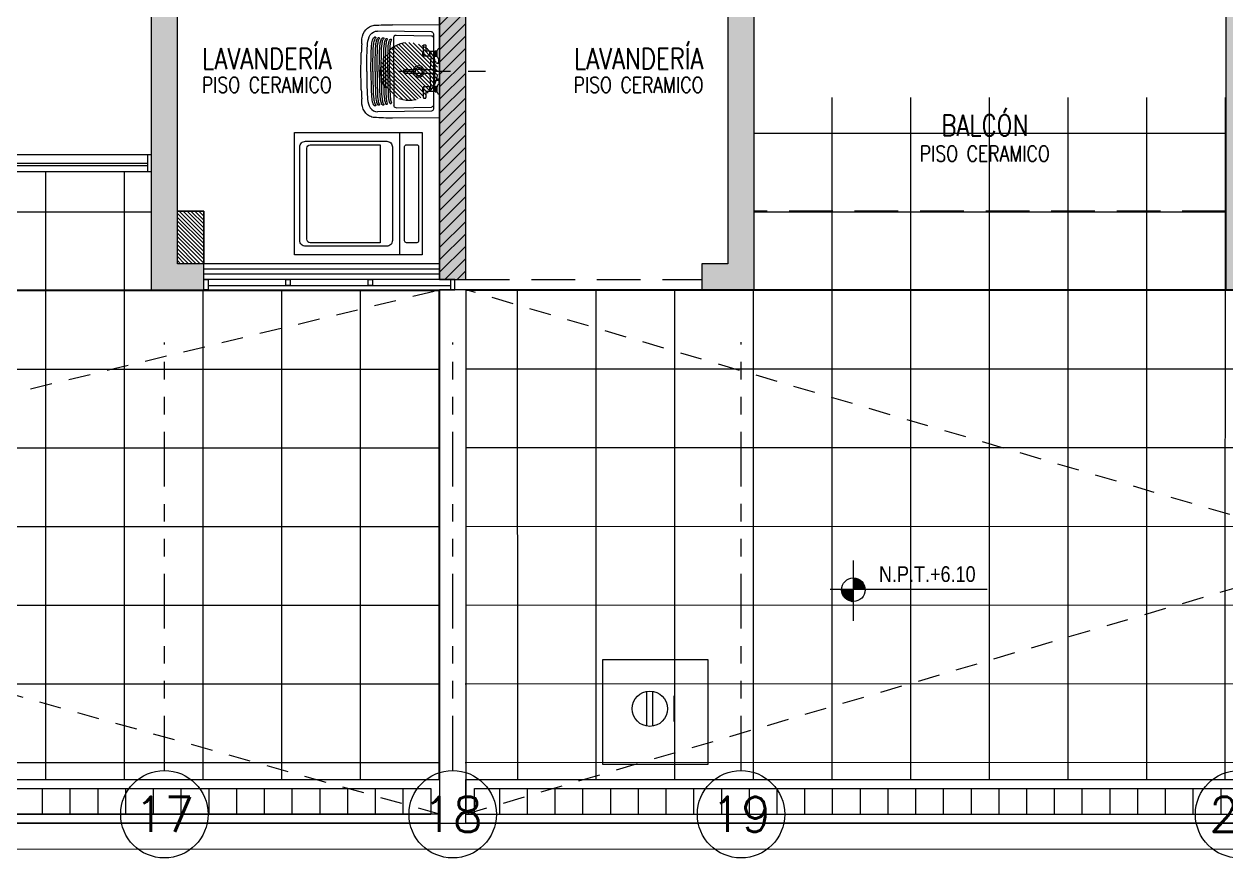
# Model space of a CAD drawing. Header units: millimetres. Extents: x 3765 to 3833, y 1327 to 1657.
# Drawn here: x 3805.64 to 3812.52, y 1478.49 to 1483.26 of the extents above; entities that cross this region are included whole.
import ezdxf
from ezdxf.enums import TextEntityAlignment as Align
from ezdxf.xclip import XClip

# ---------------------------------------------------------------- set-up
doc = ezdxf.new("R2010")
doc.units = ezdxf.units.MM
doc.header["$XCLIPFRAME"] = 2
doc.set_wipeout_variables(frame=1)
for name, pattern in [('ACAD_ISO07W100', [3, 0, -3]), ('CONTINUO', [0]), ('DASHDOT', [1, 0.5, -0.25, 0, -0.25]), ('HIDDEN2', [0.1875, 0.125, -0.0625]), ('PHANTOM', [63.5, 31.75, -6.35, 6.35, -6.35, 6.35, -6.35]), ('PHANTOM2', [1.25, 0.625, -0.125, 0.125, -0.125, 0.125, -0.125]), ('X-REF_DP_Arquitectura$0$HIDDEN', [0.375, 0.25, -0.125])]:
    doc.linetypes.add(name, pattern=pattern)
doc.layers.get('0').update_dxf_attribs({"color": 251, "lineweight": 9})
for name, color, linetype, lineweight in [('A-EJES', 251, 'PHANTOM', 13), ('A-HATCH', 251, 'Continuous', 13), ('A-MOBILIARIO', 251, 'Continuous', 13), ('A-MURO ALTO', 251, 'Continuous', 13), ('A-MURO BAJO', 251, 'Continuous', 13), ('A-MUROS', 251, 'Continuous', 13), ('A-NIVELES-NPT', 251, 'Continuous', 13), ('A-PROYECCIONES', 251, 'HIDDEN2', 13), ('A-TEXTO-ACABADO PISO', 251, 'Continuous', 13), ('A-TEXTO-AMBIENTE', 251, 'Continuous', 13), ('A_20_Estructuras', 251, 'Continuous', 13), ('A_30_DispositivosSanit', 251, 'Continuous', 13), ('A_30_Equipamiento', 251, 'Continuous', 13), ('A_50_TextoAmbiente', 251, 'Continuous', 13), ('A_50_Vigas', 251, 'X-REF_DP_Arquitectura$0$HIDDEN', 13), ('A_60_HatchEstructuras', 251, 'Continuous', 13), ('DLP_MOBILIARIO FIJO', 251, 'Continuous', 13), ('MURO CF 120', 251, 'Continuous', 13), ('MURO CF 60', 251, 'Continuous', 13)]:
    doc.layers.add(name, color=color, linetype=linetype, lineweight=lineweight)
doc.styles.add('R80', font='ARIALN.TTF', dxfattribs={"height": 2.03})
doc.styles.add('ROMANS', font='romans.shx', dxfattribs={"width": 0.8})
pattern_1 = [(0.0018682055, (8043728.7088, 1569050.2382), (-1.4672852e-05, 0.44999999976), []), (90.0018682055, (8043728.7088, 1569050.2382), (-0.44999999976, -1.4672852e-05), [])]

# ---------------------------------------------------------------- blocks, each defined once
blk = doc.blocks.new('A$C9f73720c')
at = {"layer": 'A-MURO ALTO'}
for p, q in [((16.4354, 99.0608, 0), (13.5077, 99.7162, 0)), ((16.4026, 98.9144, 0), (13.475, 99.5698, 0)), ((16.4026, 98.9144, 0), (16.4354, 99.0608, 0))]:
    blk.add_line(p, q, dxfattribs=at)
at = {"layer": 'A-MURO BAJO', "ltscale": 0.5, "elevation": 0}
for points in [[(13.5078, 99.7161), (16.2164, 111.8167), (19.1441, 111.1613), (16.4354, 99.0606)], [(16.4026, 98.9144), (13.475, 99.5698), (11.2465, 89.6163), (14.1745, 88.9608)]]:
    blk.add_lwpolyline(points, close=True, dxfattribs=at)
at = {"layer": 'A-PROYECCIONES'}
for p, q in [((16.2164, 111.8167), (16.4354, 99.0608, 0)), ((13.5078, 99.7161), (19.6076, 111.0576, 0)), ((13.4755, 99.5697), (14.1745, 88.9608)), ((11.247, 89.6162), (16.4026, 98.9144, 0))]:
    blk.add_line(p, q, dxfattribs=at)
blk = doc.blocks.new('ESTRUC_P1')
at = {"layer": 'A_60_HatchEstructuras'}
h = blk.add_hatch(color=256, dxfattribs=at)
h.dxf.hatch_style = 1
h.paths.add_polyline_path([(38.35, -8.6), (40, -8.6), (40, -7.9), (39.85, -7.9), (39.85, -8.4), (38.35, -8.4), (38.35, -7.525), (36.55, -7.525), (36.55, -8.475), (36.7, -8.475), (36.7, -7.725), (38.2, -7.725), (38.2, -13.79), (38.35, -13.79)])
h.paths.add_polyline_path([(36.7, -10.625), (36.55, -10.625), (36.55, -13.85), (36.85, -13.85), (36.85, -13.7), (36.7, -13.7)])
h.paths.add_polyline_path([(40, -10.35), (39.85, -10.35), (39.85, -13.7), (39.7, -13.7), (39.7, -13.85), (40, -13.85)])
h = blk.add_hatch(color=256, dxfattribs=at)
h.dxf.hatch_style = 1
h.paths.add_polyline_path([(47.35, -10.45), (45.6, -10.45), (45.6, -10.6), (47.2, -10.6), (47.2, -13.7), (46, -13.7), (46, -13.85), (47.35, -13.85)])
h.paths.add_polyline_path([(43.85, -10.45), (42.7, -10.45), (42.7, -13.85), (43.45, -13.85), (43.45, -13.7), (42.85, -13.7), (42.85, -10.6), (43.85, -10.6)])
h.paths.add_polyline_path([(44.8, -10.45), (44.65, -10.45), (44.65, -13.85), (44.8, -13.85)])
at = {"layer": 'A_20_Estructuras'}
for points in [[(38.35, -8.6), (40, -8.6), (40, -7.9), (39.85, -7.9), (39.85, -8.4), (38.35, -8.4), (38.35, -7.525), (36.55, -7.525), (36.55, -8.475), (36.7, -8.475), (36.7, -7.725), (38.2, -7.725), (38.2, -13.79), (38.35, -13.79)], [(40, -10.35), (39.85, -10.35), (39.85, -13.7), (39.7, -13.7), (39.7, -13.85), (40, -13.85)], [(43.85, -10.45), (42.7, -10.45), (42.7, -13.85), (43.45, -13.85), (43.45, -13.7), (42.85, -13.7), (42.85, -10.6), (43.85, -10.6)], [(36.7, -10.625), (36.55, -10.625), (36.55, -13.85), (36.85, -13.85), (36.85, -13.7), (36.7, -13.7)]]:
    blk.add_lwpolyline(points, close=True, dxfattribs=at)
at = {"layer": 'A_50_Vigas'}
for p, q in [((42.7, -13.4), (40, -13.4)), ((38.2, -13.79), (36.85, -13.79)), ((38.35, -13.79), (39.7, -13.79))]:
    blk.add_line(p, q, dxfattribs=at)
blk.add_lwpolyline([(33.6, -13.375), (33.6, -13.8503), (36.55, -13.8504)], dxfattribs=at)
blk = doc.blocks.new('MEZCLADORA-P')
at = {"color": 251, "linetype": 'DASHDOT', "ltscale": 0.07}
blk.add_line((0, 0.2633), (0, -0.2869), dxfattribs=at)
at = {"color": 7}
for p, q in [((-0.1318, 0), (-0.0713, 0)), ((-0.0713, 0), (-0.0713, -0.0048)), ((0.0714, 0), (0.1319, 0)), ((0.1319, 0), (0.1319, -0.0048)), ((-0.1318, 0), (-0.1318, -0.0048)), ((-0.1178, -0.0145), (-0.0853, -0.0145)), ((-0.0875, -0.0265), (-0.1157, -0.0265)), ((-0.0876, -0.057), (-0.1156, -0.057)), ((-0.1156, -0.057), (-0.1156, -0.078)), ((-0.1141, -0.0265), (-0.1146, -0.027)), ((-0.0886, -0.027), (-0.1146, -0.027)), ((-0.1146, -0.027), (-0.1146, -0.056)), ((-0.1146, -0.056), (-0.0886, -0.056)), ((-0.1141, -0.0565), (-0.1146, -0.056)), ((-0.0891, -0.0565), (-0.1141, -0.0565)), ((-0.0891, -0.0265), (-0.0886, -0.027)), ((-0.0891, -0.0565), (-0.0886, -0.056)), ((-0.0886, -0.027), (-0.0886, -0.0285)), ((-0.0886, -0.0525), (-0.0886, -0.056)), ((-0.0876, -0.057), (-0.0876, -0.093)), ((-0.0865, -0.0305), (-0.0015, -0.0262)), ((-0.0865, -0.0505), (-0.011, -0.0543)), ((-0.011, -0.0405), (-0.011, -0.0805)), ((0.086, -0.0304), (0.0015, -0.0262)), ((0.011, -0.0805), (0.011, -0.0405)), ((0.086, -0.0506), (0.011, -0.0543)), ((0.0714, 0), (0.0714, -0.0048)), ((0.0854, -0.0145), (0.1179, -0.0145)), ((0.1157, -0.0265), (0.0875, -0.0265)), ((0.1156, -0.057), (0.0876, -0.057)), ((0.0876, -0.057), (0.0876, -0.093)), ((0.0886, -0.0265), (0.0881, -0.027)), ((0.1151, -0.027), (0.0881, -0.027)), ((0.0881, -0.0285), (0.0881, -0.027)), ((0.0881, -0.056), (0.0881, -0.0525)), ((0.0881, -0.056), (0.1151, -0.056)), ((0.0886, -0.0565), (0.0881, -0.056)), ((0.1146, -0.0565), (0.0886, -0.0565)), ((0.0896, -0.0565), (0.0896, -0.057)), ((0.0926, -0.0379), (0.0926, -0.0379)), ((0.1136, -0.0565), (0.1136, -0.057)), ((0.1146, -0.0265), (0.1151, -0.027)), ((0.1146, -0.0565), (0.1151, -0.056)), ((0.1151, -0.056), (0.1151, -0.027)), ((0.1156, -0.057), (0.1156, -0.078)), ((-0.1526, -0.078), (-0.1501, -0.078)), ((-0.1526, -0.093), (-0.1526, -0.078)), ((-0.1501, -0.093), (-0.1526, -0.093)), ((-0.1242, -0.078), (-0.1501, -0.078)), ((-0.1501, -0.093), (-0.1242, -0.093)), ((-0.1129, -0.078), (-0.1242, -0.078)), ((-0.1242, -0.093), (-0.1129, -0.093)), ((-0.1137, -0.093), (-0.1137, -0.0932)), ((-0.0876, -0.093), (-0.1129, -0.093)), ((-0.1031, -0.0954), (-0.1001, -0.0954)), ((-0.0895, -0.093), (-0.0895, -0.0932)), ((-0.011, -0.0805), (-0.011, -0.1514)), ((0.011, -0.0805), (0.011, -0.1514)), ((0.1129, -0.093), (0.0876, -0.093)), ((0.0895, -0.093), (0.0895, -0.0932)), ((0.1001, -0.0954), (0.1031, -0.0954)), ((0.1242, -0.078), (0.1129, -0.078)), ((0.1129, -0.093), (0.1242, -0.093)), ((0.1137, -0.093), (0.1137, -0.0932)), ((0.1501, -0.078), (0.1242, -0.078)), ((0.1242, -0.093), (0.1501, -0.093)), ((0.1501, -0.078), (0.1526, -0.078)), ((0.1526, -0.093), (0.1501, -0.093)), ((0.1526, -0.093), (0.1526, -0.078)), ((-0.011, -0.1514), (-0.011, -0.1885)), ((-0.011, -0.1885), (-0.011, -0.1905)), ((-0.011, -0.1969), (-0.011, -0.1905)), ((0.011, -0.1885), (0.011, -0.1514)), ((0.011, -0.1885), (0.011, -0.1905)), ((0.011, -0.1969), (0.011, -0.1905))]:
    blk.add_line(p, q, dxfattribs=at)
for centre, radius, start, end in [((-0.1303, -0.0048), 0.0015, 180, 228.4626), ((-0.0982, 0.0315), 0.05, 228.4626, 246.84527), ((-0.1083, -0.0205), 0.0095, 140.83329, 144.6655), ((-0.1083, -0.0205), 0.0095, 215.3345, 219.16671), ((-0.0948, -0.0205), 0.0095, 35.3345, 39.16671), ((-0.0948, -0.0205), 0.0095, 320.83329, 324.6655), ((-0.105, 0.0315), 0.05, 293.15473, 311.5374), ((-0.0728, -0.0048), 0.0015, 311.5374, 0), ((0, -0.0405), 0.0143, 320.04513, 219.95487), ((0, -0.0405), 0.0143, 320.5275, 219.4725), ((0, -0.0405), 0.014, 321.78679, 218.21321), ((0, -0.0405), 0.011, 0, 180), ((0.0729, -0.0048), 0.0015, 180, 228.4626), ((0.105, 0.0315), 0.05, 228.4626, 246.84527), ((0.0949, -0.0205), 0.0095, 140.83329, 144.6655), ((0.0949, -0.0205), 0.0095, 215.3345, 219.16671), ((0.1084, -0.0205), 0.0095, 35.3345, 39.16671), ((0.1084, -0.0205), 0.0095, 320.83329, 324.6655), ((0.0982, 0.0315), 0.05, 293.15473, 311.5374), ((0.1304, -0.0048), 0.0015, 311.5374, 0), ((-0.1127, -0.0932), 0.001, 180, 255.75933), ((-0.1031, -0.0554), 0.04, 255.75933, 270), ((-0.1001, -0.0554), 0.04, 270, 284.24067), ((-0.0905, -0.0932), 0.001, 284.24067, 0), ((0.0905, -0.0932), 0.001, 180, 255.75933), ((0.1001, -0.0554), 0.04, 255.75933, 270), ((0.1031, -0.0554), 0.04, 270, 284.24067), ((0.1127, -0.0932), 0.001, 284.24067, 0)]:
    blk.add_arc(centre, radius, start, end, dxfattribs=at)
for centre, major_axis, ratio, start_param, end_param in [((-0.0016, -0.0243), (0.00195, 0.00019), 0.977728, 4.694416, 4.711947), ((0.0016, -0.0243), (0.00197, -0.00016), 0.989596, 4.695691, 4.715329), ((0, -0.1905), (-0.011, 0), 0.927184, 0, 3.141593), ((0, -0.1905), (0.011, 0), 0.927184, 3.141593, 6.283185)]:
    blk.add_ellipse(centre, major_axis=major_axis, ratio=ratio, start_param=start_param, end_param=end_param, dxfattribs=at)
for points, knots in [([(-0.1161, -0.026), (-0.1161, -0.026), (-0.1161, -0.0259), (-0.1161, -0.0257), (-0.1161, -0.0255), (-0.1161, -0.0251), (-0.1161, -0.0248), (-0.1161, -0.0244), (-0.1161, -0.0242), (-0.1161, -0.0237), (-0.1161, -0.0234), (-0.1161, -0.0228), (-0.1161, -0.0223), (-0.1161, -0.0214), (-0.1161, -0.0209), (-0.1161, -0.0201), (-0.1161, -0.0196), (-0.1161, -0.0187), (-0.1161, -0.0182), (-0.1161, -0.0176), (-0.1161, -0.0173), (-0.1161, -0.0168), (-0.1161, -0.0166), (-0.1161, -0.0162), (-0.1161, -0.0159), (-0.1161, -0.0155), (-0.1161, -0.0153), (-0.1161, -0.0151), (-0.1161, -0.015), (-0.1161, -0.015)], [1.912506, 1.912506, 1.912506, 1.912506, 2.09167, 2.09167, 2.270834, 2.270834, 2.409757, 2.409757, 2.503909, 2.503909, 2.59806, 2.59806, 2.741232, 2.741232, 2.868759, 2.868759, 2.996286, 2.996286, 3.139457, 3.139457, 3.233609, 3.233609, 3.32776, 3.32776, 3.466683, 3.466683, 3.645847, 3.645847, 3.825012, 3.825012, 3.825012, 3.825012]), ([(-0.1088, -0.026), (-0.1083, -0.026), (-0.1078, -0.0259), (-0.1067, -0.0257), (-0.1061, -0.0255), (-0.1053, -0.0251), (-0.1049, -0.0248), (-0.1043, -0.0244), (-0.1041, -0.0242), (-0.1036, -0.0237), (-0.1034, -0.0234), (-0.103, -0.0228), (-0.1028, -0.0223), (-0.1026, -0.0214), (-0.1025, -0.0209), (-0.1025, -0.0201), (-0.1026, -0.0196), (-0.1028, -0.0187), (-0.103, -0.0182), (-0.1034, -0.0176), (-0.1036, -0.0173), (-0.1041, -0.0168), (-0.1043, -0.0166), (-0.1049, -0.0162), (-0.1053, -0.0159), (-0.1061, -0.0155), (-0.1067, -0.0153), (-0.1078, -0.0151), (-0.1083, -0.015), (-0.1088, -0.015), (-0.1094, -0.015), (-0.1099, -0.0151), (-0.111, -0.0153), (-0.1116, -0.0155), (-0.1124, -0.0159), (-0.1128, -0.0162), (-0.1134, -0.0166), (-0.1136, -0.0168), (-0.1141, -0.0173), (-0.1143, -0.0176), (-0.1147, -0.0182), (-0.1149, -0.0187), (-0.1151, -0.0196), (-0.1152, -0.0201), (-0.1152, -0.0209), (-0.1151, -0.0214), (-0.1149, -0.0223), (-0.1147, -0.0228), (-0.1143, -0.0234), (-0.1141, -0.0237), (-0.1136, -0.0242), (-0.1134, -0.0244), (-0.1128, -0.0248), (-0.1124, -0.0251), (-0.1116, -0.0255), (-0.111, -0.0257), (-0.1099, -0.0259), (-0.1094, -0.026), (-0.1088, -0.026)], [1.912506, 1.912506, 1.912506, 1.912506, 2.09167, 2.09167, 2.270834, 2.270834, 2.409757, 2.409757, 2.503909, 2.503909, 2.59806, 2.59806, 2.741232, 2.741232, 2.868759, 2.868759, 2.996286, 2.996286, 3.139457, 3.139457, 3.233609, 3.233609, 3.32776, 3.32776, 3.466683, 3.466683, 3.645847, 3.645847, 3.825012, 3.825012, 3.825012, 4.004176, 4.004176, 4.18334, 4.18334, 4.322263, 4.322263, 4.416415, 4.416415, 4.510566, 4.510566, 4.653737, 4.653737, 4.781264, 4.781264, 4.908792, 4.908792, 5.051963, 5.051963, 5.146114, 5.146114, 5.240266, 5.240266, 5.379189, 5.379189, 5.558353, 5.558353, 5.737517, 5.737517, 5.737517, 5.737517]), ([(-0.0944, -0.026), (-0.0938, -0.026), (-0.0933, -0.0259), (-0.0922, -0.0257), (-0.0916, -0.0255), (-0.0908, -0.0251), (-0.0904, -0.0248), (-0.0898, -0.0244), (-0.0896, -0.0242), (-0.0891, -0.0237), (-0.0889, -0.0234), (-0.0885, -0.0228), (-0.0883, -0.0223), (-0.0881, -0.0214), (-0.088, -0.0209), (-0.088, -0.0201), (-0.0881, -0.0196), (-0.0883, -0.0187), (-0.0885, -0.0182), (-0.0889, -0.0176), (-0.0891, -0.0173), (-0.0896, -0.0168), (-0.0898, -0.0166), (-0.0904, -0.0162), (-0.0908, -0.0159), (-0.0916, -0.0155), (-0.0922, -0.0153), (-0.0933, -0.0151), (-0.0938, -0.015), (-0.0944, -0.015), (-0.0949, -0.015), (-0.0954, -0.0151), (-0.0965, -0.0153), (-0.0971, -0.0155), (-0.0979, -0.0159), (-0.0983, -0.0162), (-0.0989, -0.0166), (-0.0991, -0.0168), (-0.0996, -0.0173), (-0.0998, -0.0176), (-0.1002, -0.0182), (-0.1004, -0.0187), (-0.1006, -0.0196), (-0.1007, -0.0201), (-0.1007, -0.0209), (-0.1006, -0.0214), (-0.1004, -0.0223), (-0.1002, -0.0228), (-0.0998, -0.0234), (-0.0996, -0.0237), (-0.0991, -0.0242), (-0.0989, -0.0244), (-0.0983, -0.0248), (-0.0979, -0.0251), (-0.0971, -0.0255), (-0.0965, -0.0257), (-0.0954, -0.0259), (-0.0949, -0.026), (-0.0944, -0.026)], [-1.912506, -1.912506, -1.912506, -1.912506, -1.733342, -1.733342, -1.554177, -1.554177, -1.415254, -1.415254, -1.321103, -1.321103, -1.226951, -1.226951, -1.08378, -1.08378, -0.956253, -0.956253, -0.828726, -0.828726, -0.685555, -0.685555, -0.591403, -0.591403, -0.497251, -0.497251, -0.358328, -0.358328, -0.179164, -0.179164, 0, 0, 0, 0.179164, 0.179164, 0.358328, 0.358328, 0.497251, 0.497251, 0.591403, 0.591403, 0.685555, 0.685555, 0.828726, 0.828726, 0.956253, 0.956253, 1.08378, 1.08378, 1.226951, 1.226951, 1.321103, 1.321103, 1.415254, 1.415254, 1.554177, 1.554177, 1.733342, 1.733342, 1.912506, 1.912506, 1.912506, 1.912506]), ([(-0.0886, -0.0285), (-0.0886, -0.0287), (-0.0886, -0.0289), (-0.0884, -0.0293), (-0.0883, -0.0295), (-0.0881, -0.0299), (-0.0879, -0.03), (-0.0876, -0.0303), (-0.0874, -0.0303), (-0.0869, -0.0305), (-0.0867, -0.0305), (-0.0865, -0.0305)], [0.0014961, 0.0014961, 0.0014961, 0.0014961, 0.0628341, 0.0628341, 0.1278738, 0.1278738, 0.192655, 0.192655, 0.2586819, 0.2586819, 0.3211409, 0.3211409, 0.3211409, 0.3211409]), ([(-0.0865, -0.0505), (-0.0867, -0.0505), (-0.0869, -0.0505), (-0.0873, -0.0507), (-0.0875, -0.0507), (-0.0879, -0.051), (-0.0881, -0.0511), (-0.0883, -0.0515), (-0.0884, -0.0517), (-0.0886, -0.0521), (-0.0886, -0.0523), (-0.0886, -0.0525)], [0, 0, 0, 0, 0.0632739, 0.0632739, 0.1284986, 0.1284986, 0.1931331, 0.1931331, 0.2588948, 0.2588948, 0.322347, 0.322347, 0.322347, 0.322347]), ([(-0.0871, -0.015), (-0.0871, -0.015), (-0.0871, -0.0151), (-0.0871, -0.0153), (-0.0871, -0.0155), (-0.0871, -0.0159), (-0.0871, -0.0162), (-0.0871, -0.0166), (-0.0871, -0.0168), (-0.0871, -0.0173), (-0.0871, -0.0176), (-0.0871, -0.0182), (-0.0871, -0.0187), (-0.0871, -0.0196), (-0.0871, -0.0201), (-0.0871, -0.0209), (-0.0871, -0.0214), (-0.0871, -0.0223), (-0.0871, -0.0228), (-0.0871, -0.0234), (-0.0871, -0.0237), (-0.0871, -0.0242), (-0.0871, -0.0244), (-0.0871, -0.0248), (-0.0871, -0.0251), (-0.0871, -0.0255), (-0.0871, -0.0257), (-0.0871, -0.0259), (-0.0871, -0.026), (-0.0871, -0.026)], [0, 0, 0, 0, 0.179164, 0.179164, 0.358328, 0.358328, 0.497251, 0.497251, 0.591403, 0.591403, 0.685555, 0.685555, 0.828726, 0.828726, 0.956253, 0.956253, 1.08378, 1.08378, 1.226951, 1.226951, 1.321103, 1.321103, 1.415254, 1.415254, 1.554177, 1.554177, 1.733342, 1.733342, 1.912506, 1.912506, 1.912506, 1.912506]), ([(0.0014, -0.0262), (0.0014, -0.0262), (0.0014, -0.0262), (0.0015, -0.0262), (0.0015, -0.0262), (0.0015, -0.0262)], [0, 0, 0, 0, 0.003858876, 0.003858876, 0.005459734, 0.005459734, 0.005459734, 0.005459734]), ([(0.086, -0.0305), (0.0862, -0.0305), (0.0864, -0.0304), (0.0869, -0.0303), (0.0871, -0.0302), (0.0874, -0.03), (0.0876, -0.0298), (0.0878, -0.0295), (0.0879, -0.0293), (0.0881, -0.0289), (0.0881, -0.0287), (0.0881, -0.0285)], [0.0009309, 0.0009309, 0.0009309, 0.0009309, 0.0631461, 0.0631461, 0.1284888, 0.1284888, 0.1937028, 0.1937028, 0.260157, 0.260157, 0.3196739, 0.3196739, 0.3196739, 0.3196739]), ([(0.0881, -0.0525), (0.0881, -0.0523), (0.0881, -0.0521), (0.0879, -0.0517), (0.0878, -0.0515), (0.0876, -0.0512), (0.0874, -0.051), (0.0871, -0.0508), (0.0869, -0.0507), (0.0864, -0.0506), (0.0862, -0.0505), (0.086, -0.0505)], [0.0009616, 0.0009616, 0.0009616, 0.0009616, 0.0627142, 0.0627142, 0.1276947, 0.1276947, 0.1924362, 0.1924362, 0.2584085, 0.2584085, 0.3218037, 0.3218037, 0.3218037, 0.3218037]), ([(0.0871, -0.026), (0.0871, -0.026), (0.0871, -0.0259), (0.0871, -0.0257), (0.0871, -0.0255), (0.0871, -0.0251), (0.0871, -0.0248), (0.0871, -0.0244), (0.0871, -0.0242), (0.0871, -0.0237), (0.0871, -0.0234), (0.0871, -0.0228), (0.0871, -0.0223), (0.0871, -0.0214), (0.0871, -0.0209), (0.0871, -0.0201), (0.0871, -0.0196), (0.0871, -0.0187), (0.0871, -0.0182), (0.0871, -0.0176), (0.0871, -0.0173), (0.0871, -0.0168), (0.0871, -0.0166), (0.0871, -0.0162), (0.0871, -0.0159), (0.0871, -0.0155), (0.0871, -0.0153), (0.0871, -0.0151), (0.0871, -0.015), (0.0871, -0.015)], [1.912506, 1.912506, 1.912506, 1.912506, 2.09167, 2.09167, 2.270834, 2.270834, 2.409757, 2.409757, 2.503909, 2.503909, 2.59806, 2.59806, 2.741232, 2.741232, 2.868759, 2.868759, 2.996286, 2.996286, 3.139457, 3.139457, 3.233609, 3.233609, 3.32776, 3.32776, 3.466683, 3.466683, 3.645847, 3.645847, 3.825012, 3.825012, 3.825012, 3.825012]), ([(0.0944, -0.026), (0.0949, -0.026), (0.0954, -0.0259), (0.0965, -0.0257), (0.0971, -0.0255), (0.0979, -0.0251), (0.0983, -0.0248), (0.0989, -0.0244), (0.0991, -0.0242), (0.0996, -0.0237), (0.0998, -0.0234), (0.1002, -0.0228), (0.1004, -0.0223), (0.1006, -0.0214), (0.1007, -0.0209), (0.1007, -0.0201), (0.1006, -0.0196), (0.1004, -0.0187), (0.1002, -0.0182), (0.0998, -0.0176), (0.0996, -0.0173), (0.0991, -0.0168), (0.0989, -0.0166), (0.0983, -0.0162), (0.0979, -0.0159), (0.0971, -0.0155), (0.0965, -0.0153), (0.0954, -0.0151), (0.0949, -0.015), (0.0944, -0.015), (0.0938, -0.015), (0.0933, -0.0151), (0.0922, -0.0153), (0.0916, -0.0155), (0.0908, -0.0159), (0.0904, -0.0162), (0.0898, -0.0166), (0.0896, -0.0168), (0.0891, -0.0173), (0.0889, -0.0176), (0.0885, -0.0182), (0.0883, -0.0187), (0.0881, -0.0196), (0.088, -0.0201), (0.088, -0.0209), (0.0881, -0.0214), (0.0883, -0.0223), (0.0885, -0.0228), (0.0889, -0.0234), (0.0891, -0.0237), (0.0896, -0.0242), (0.0898, -0.0244), (0.0904, -0.0248), (0.0908, -0.0251), (0.0916, -0.0255), (0.0922, -0.0257), (0.0933, -0.0259), (0.0938, -0.026), (0.0944, -0.026)], [1.912506, 1.912506, 1.912506, 1.912506, 2.09167, 2.09167, 2.270834, 2.270834, 2.409757, 2.409757, 2.503909, 2.503909, 2.59806, 2.59806, 2.741232, 2.741232, 2.868759, 2.868759, 2.996286, 2.996286, 3.139457, 3.139457, 3.233609, 3.233609, 3.32776, 3.32776, 3.466683, 3.466683, 3.645847, 3.645847, 3.825012, 3.825012, 3.825012, 4.004176, 4.004176, 4.18334, 4.18334, 4.322263, 4.322263, 4.416415, 4.416415, 4.510566, 4.510566, 4.653737, 4.653737, 4.781264, 4.781264, 4.908792, 4.908792, 5.051963, 5.051963, 5.146114, 5.146114, 5.240266, 5.240266, 5.379189, 5.379189, 5.558353, 5.558353, 5.737517, 5.737517, 5.737517, 5.737517]), ([(0.1088, -0.026), (0.1094, -0.026), (0.1099, -0.0259), (0.111, -0.0257), (0.1116, -0.0255), (0.1124, -0.0251), (0.1128, -0.0248), (0.1134, -0.0244), (0.1136, -0.0242), (0.1141, -0.0237), (0.1143, -0.0234), (0.1147, -0.0228), (0.1149, -0.0223), (0.1151, -0.0214), (0.1152, -0.0209), (0.1152, -0.0201), (0.1151, -0.0196), (0.1149, -0.0187), (0.1147, -0.0182), (0.1143, -0.0176), (0.1141, -0.0173), (0.1136, -0.0168), (0.1134, -0.0166), (0.1128, -0.0162), (0.1124, -0.0159), (0.1116, -0.0155), (0.111, -0.0153), (0.1099, -0.0151), (0.1094, -0.015), (0.1088, -0.015), (0.1083, -0.015), (0.1078, -0.0151), (0.1067, -0.0153), (0.1061, -0.0155), (0.1053, -0.0159), (0.1049, -0.0162), (0.1043, -0.0166), (0.1041, -0.0168), (0.1036, -0.0173), (0.1034, -0.0176), (0.103, -0.0182), (0.1028, -0.0187), (0.1026, -0.0196), (0.1025, -0.0201), (0.1025, -0.0209), (0.1026, -0.0214), (0.1028, -0.0223), (0.103, -0.0228), (0.1034, -0.0234), (0.1036, -0.0237), (0.1041, -0.0242), (0.1043, -0.0244), (0.1049, -0.0248), (0.1053, -0.0251), (0.1061, -0.0255), (0.1067, -0.0257), (0.1078, -0.0259), (0.1083, -0.026), (0.1088, -0.026)], [-1.912506, -1.912506, -1.912506, -1.912506, -1.733342, -1.733342, -1.554177, -1.554177, -1.415254, -1.415254, -1.321103, -1.321103, -1.226951, -1.226951, -1.08378, -1.08378, -0.956253, -0.956253, -0.828726, -0.828726, -0.685555, -0.685555, -0.591403, -0.591403, -0.497251, -0.497251, -0.358328, -0.358328, -0.179164, -0.179164, 0, 0, 0, 0.179164, 0.179164, 0.358328, 0.358328, 0.497251, 0.497251, 0.591403, 0.591403, 0.685555, 0.685555, 0.828726, 0.828726, 0.956253, 0.956253, 1.08378, 1.08378, 1.226951, 1.226951, 1.321103, 1.321103, 1.415254, 1.415254, 1.554177, 1.554177, 1.733342, 1.733342, 1.912506, 1.912506, 1.912506, 1.912506]), ([(0.1161, -0.015), (0.1161, -0.015), (0.1161, -0.0151), (0.1161, -0.0153), (0.1161, -0.0155), (0.1161, -0.0159), (0.1161, -0.0162), (0.1161, -0.0166), (0.1161, -0.0168), (0.1161, -0.0173), (0.1161, -0.0176), (0.1161, -0.0182), (0.1161, -0.0187), (0.1161, -0.0196), (0.1161, -0.0201), (0.1161, -0.0209), (0.1161, -0.0214), (0.1161, -0.0223), (0.1161, -0.0228), (0.1161, -0.0234), (0.1161, -0.0237), (0.1161, -0.0242), (0.1161, -0.0244), (0.1161, -0.0248), (0.1161, -0.0251), (0.1161, -0.0255), (0.1161, -0.0257), (0.1161, -0.0259), (0.1161, -0.026), (0.1161, -0.026)], [0, 0, 0, 0, 0.179164, 0.179164, 0.358328, 0.358328, 0.497251, 0.497251, 0.591403, 0.591403, 0.685555, 0.685555, 0.828726, 0.828726, 0.956253, 0.956253, 1.08378, 1.08378, 1.226951, 1.226951, 1.321103, 1.321103, 1.415254, 1.415254, 1.554177, 1.554177, 1.733342, 1.733342, 1.912506, 1.912506, 1.912506, 1.912506]), ([(0.011, -0.1969), (0.011, -0.198), (0.0108, -0.199), (0.0101, -0.2011), (0.0095, -0.2021), (0.0082, -0.2038), (0.0073, -0.2046), (0.0054, -0.2059), (0.0043, -0.2064), (0.0021, -0.207), (0.0009, -0.2072), (-0.0015, -0.2071), (-0.0026, -0.2069), (-0.0048, -0.2062), (-0.0059, -0.2056), (-0.0077, -0.2042), (-0.0085, -0.2034), (-0.0098, -0.2016), (-0.0103, -0.2006), (-0.0109, -0.1987), (-0.011, -0.1978), (-0.011, -0.1969)], [4.328417, 4.328417, 4.328417, 4.328417, 4.64395, 4.64395, 4.960575, 4.960575, 5.279717, 5.279717, 5.601363, 5.601363, 5.924602, 5.924602, 6.248311, 6.248311, 6.571371, 6.571371, 6.892655, 6.892655, 7.211325, 7.211325, 7.470009, 7.470009, 7.470009, 7.470009])]:
    blk.add_open_spline(points, degree=3, knots=knots, dxfattribs=at)
for points in [[(-0.093, -0.0371), (-0.093, -0.0371), (-0.093, -0.0371), (-0.093, -0.0371)], [(-0.0886, -0.0525), (-0.0886, -0.0525), (-0.0886, -0.0525), (-0.0886, -0.0525)], [(-0.0865, -0.0505), (-0.0865, -0.0505), (-0.0865, -0.0505), (-0.0865, -0.0505)], [(-0.0015, -0.0262), (-0.0015, -0.0262), (-0.0015, -0.0262), (-0.0015, -0.0262)], [(-0.0015, -0.0262), (-0.0015, -0.0262), (-0.0014, -0.0262), (-0.0014, -0.0262)], [(0.0015, -0.0262), (0.0015, -0.0262), (0.0015, -0.0262), (0.0015, -0.0262)], [(0.0881, -0.0525), (0.0881, -0.0525), (0.0881, -0.0525), (0.0881, -0.0525)]]:
    blk.add_open_spline(points, degree=3, dxfattribs=at)
blk = doc.blocks.new('LAV-AMAZ-LAV_01')
blk.add_wipeout([(0.26, 0), (0.2622, -0.0005), (0.2636, -0.0015), (0.2646, -0.0029), (0.265, -0.005), (0.2669, -0.2686), (0.2669, -0.2806), (0.2668, -0.3016), (0.2663, -0.3212), (0.2658, -0.3369), (0.2649, -0.3544), (0.2637, -0.3738), (0.2622, -0.3835), (0.2599, -0.3912), (0.256, -0.3998), (0.2526, -0.4053), (0.248, -0.4118), (0.2384, -0.4219), (0.2336, -0.426), (0.2274, -0.4303), (0.2218, -0.4337), (0.2153, -0.4368), (0.2095, -0.4389), (0.2006, -0.4416), (0.191, -0.4437), (0.1829, -0.445), (0.1696, -0.4461), (0.165, -0.4462), (0.1572, -0.4459), (0.1314, -0.4466), (0.1057, -0.4481), (0.0834, -0.4489), (0.0611, -0.4495), (0.0413, -0.4498), (0.0031, -0.45), (-0.0305, -0.4499), (-0.0611, -0.4495), (-0.0834, -0.4489), (-0.1057, -0.4481), (-0.1314, -0.4466), (-0.1572, -0.4459), (-0.165, -0.4462), (-0.1772, -0.4456), (-0.1867, -0.4445), (-0.1955, -0.4428), (-0.2037, -0.4407), (-0.2104, -0.4386), (-0.2153, -0.4368), (-0.223, -0.433), (-0.231, -0.4279), (-0.2384, -0.4219), (-0.245, -0.4153), (-0.2509, -0.4079), (-0.2556, -0.4005), (-0.2593, -0.3928), (-0.2612, -0.3876), (-0.2627, -0.3815), (-0.2637, -0.3738), (-0.2647, -0.3576), (-0.2655, -0.3419), (-0.2661, -0.3284), (-0.2663, -0.3212), (-0.2667, -0.3081), (-0.2669, -0.2902), (-0.2669, -0.2686), (-0.2665, -0.2127), (-0.266, -0.1368), (-0.265, -0.005), (-0.2647, -0.0032), (-0.2636, -0.0015), (-0.2621, -0.0004), (-0.26, 0)])
for p, q in [((0.26, 0), (-0.26, 0)), ((-0.265, -0.005), (-0.2669, -0.2686)), ((-0.2271, -0.0469), (-0.2308, -0.3547)), ((0.2151, -0.035), (-0.2151, -0.035)), ((-0.208, -0.2488), (-0.2042, -0.0468)), ((0.208, -0.2488), (0.2042, -0.0468)), ((0.2271, -0.0469), (0.2308, -0.3547)), ((0.265, -0.005), (0.2669, -0.2686)), ((0, -0.261), (-0.196, -0.261)), ((0, -0.261), (0.196, -0.261))]:
    blk.add_line(p, q)
at = {"color": 7}
for points in [[(-0.0001, -0.334, -0.004924), (-0.06, -0.3335, -0.005443), (-0.1041, -0.3321, -0.041272), (-0.157, -0.329, -0.078711), (-0.1799, -0.3243, -0.062731), (-0.1859, -0.3211, -0.37117)], [(-0.0001, -0.345, -0.004924), (-0.06, -0.3445, -0.005443), (-0.1041, -0.3431, -0.041272), (-0.157, -0.34, -0.078711), (-0.1799, -0.3353, -0.054156), (-0.1851, -0.3326, -0.37117)], [(-0.0001, -0.321, -0.004924), (-0.06, -0.3205, -0.005443), (-0.1041, -0.3191, -0.041272), (-0.157, -0.316, -0.068069), (-0.1833, -0.3101, -0.158546)], [(-0.0001, -0.31, -0.004924), (-0.06, -0.3095, -0.005443), (-0.1041, -0.3081, -0.041272), (-0.157, -0.305, -0.066903), (-0.1829, -0.2992, -0.004021)], [(-0.0001, -0.286, -0.004924), (-0.06, -0.2855, -0.005443), (-0.1041, -0.2841, -0.041272), (-0.157, -0.281, -0.059773), (-0.1802, -0.2762, -0.37117)], [(-0.0001, -0.297, -0.004924), (-0.06, -0.2965, -0.005443), (-0.1041, -0.2951, -0.041272), (-0.157, -0.292, -0.045554), (-0.1778, -0.2875)], [(0.0001, -0.286, 0.004924), (0.06, -0.2855, 0.005443), (0.1041, -0.2841, 0.041272), (0.157, -0.281, 0.059773), (0.1802, -0.2762, 0.37117)], [(0.0001, -0.297, 0.004924), (0.06, -0.2965, 0.005443), (0.1041, -0.2951, 0.041272), (0.157, -0.292, 0.045554), (0.1778, -0.2875)], [(0.0001, -0.31, 0.004924), (0.06, -0.3095, 0.005443), (0.1041, -0.3081, 0.041272), (0.157, -0.305, 0.066903), (0.1829, -0.2992, 0.004021)], [(0.0001, -0.321, 0.004924), (0.06, -0.3205, 0.005443), (0.1041, -0.3191, 0.041272), (0.157, -0.316, 0.068069), (0.1833, -0.3101, 0.158546)], [(0.0001, -0.334, 0.004924), (0.06, -0.3335, 0.005443), (0.1041, -0.3321, 0.041272), (0.157, -0.329, 0.078711), (0.1799, -0.3243, 0.062731), (0.1859, -0.3211, 0.37117)], [(0.0001, -0.345, 0.004924), (0.06, -0.3445, 0.005443), (0.1041, -0.3431, 0.041272), (0.157, -0.34, 0.078711), (0.1799, -0.3353, 0.054156), (0.1851, -0.3326, 0.37117)], [(-0.0001, -0.393, -0.004924), (-0.06, -0.3925, -0.005443), (-0.1041, -0.3911, -0.041272), (-0.157, -0.388, -0.064512), (-0.1851, -0.3816, -0.157603), (-0.1966, -0.3724)], [(-0.0001, -0.369, -0.004924), (-0.06, -0.3685, -0.005443), (-0.1041, -0.3671, -0.041272), (-0.157, -0.364, -0.068174), (-0.1834, -0.358, -0.157546), (-0.1925, -0.3517, -0.375783)], [(-0.0001, -0.382, -0.004924), (-0.06, -0.3815, -0.005443), (-0.1041, -0.3801, -0.041272), (-0.157, -0.377, -0.068174), (-0.1834, -0.371, -0.088848), (-0.1902, -0.3667, -0.37117)], [(-0.0001, -0.358, -0.004924), (-0.06, -0.3575, -0.005443), (-0.1041, -0.3561, -0.041272), (-0.157, -0.353, -0.068174), (-0.1834, -0.347, -0.012686), (-0.1882, -0.3447)], [(0.0001, -0.358, 0.004924), (0.06, -0.3575, 0.005443), (0.1041, -0.3561, 0.041272), (0.157, -0.353, 0.068174), (0.1834, -0.347, 0.012686), (0.1882, -0.3447)], [(0.0001, -0.369, 0.004924), (0.06, -0.3685, 0.005443), (0.1041, -0.3671, 0.041272), (0.157, -0.364, 0.068174), (0.1834, -0.358, 0.157546), (0.1925, -0.3517, 0.375783)], [(0.0001, -0.382, 0.004924), (0.06, -0.3815, 0.005443), (0.1041, -0.3801, 0.041272), (0.157, -0.377, 0.068174), (0.1834, -0.371, 0.088848), (0.1902, -0.3667, 0.37117)], [(0.0001, -0.393, 0.004924), (0.06, -0.3925, 0.005443), (0.1041, -0.3911, 0.041272), (0.157, -0.388, 0.064512), (0.1851, -0.3816, 0.157603), (0.1966, -0.3724)]]:
    blk.add_lwpolyline(points, format="xyb", dxfattribs=at)
for points in [[(0, -0.417, -0.004925), (-0.0604, -0.4165, -0.00535), (-0.1043, -0.4151, -0.04023), (-0.1597, -0.4119, -0.10491), (-0.2087, -0.3967, -0.253945), (-0.2308, -0.3547, -0.253945)], [(0, -0.417, 0.004925), (0.0604, -0.4165, 0.00535), (0.1043, -0.4151, 0.04023), (0.1597, -0.4119, 0.10491), (0.2087, -0.3967, 0.253945), (0.2308, -0.3547, 0.253945)], [(-0.0611, -0.4495, 0.004927), (0, -0.45, 0.004927), (0.0611, -0.4495, 0.004927)]]:
    blk.add_lwpolyline(points, format="xyb")
for radius in [0.0325, 0.0225]:
    blk.add_circle((0, -0.12), radius)
for centre, radius, start, end in [((-0.26, -0.005), 0.005, 90, 179.5983), ((0.26, -0.005), 0.005, 0.4017, 90), ((-0.2151, -0.047), 0.012, 90, 179.31987), ((-0.1922, -0.047), 0.012, 90, 178.92487), ((0.1922, -0.047), 0.012, 1.07513, 90), ((0.2151, -0.047), 0.012, 0.68013, 90), ((1.0777, -0.2806), 1.3446, 179.48777, 183.97336), ((-0.196, -0.249), 0.012, 178.92487, 270), ((0.196, -0.249), 0.012, 270, 1.07513), ((-1.0777, -0.2806), 1.3446, 356.02664, 0.51223), ((-0.2016, -0.3694), 0.0623, 183.97336, 209.88729), ((-0.1812, -0.3586), 0.0853, 209.37985, 246.45279), ((0.1812, -0.3586), 0.0853, 293.54721, 330.62015), ((0.2016, -0.3694), 0.0623, 330.11271, 356.02664), ((-0.165, -0.3061), 0.14, 248.94145, 273.2067), ((-0.1653, -1.2669), 0.821, 85.83353, 89.43183), ((-0.0188, 1.6329), 2.0828, 267.61129, 268.83808), ((0.0188, 1.6329), 2.0828, 271.16192, 272.38871), ((0.1653, -1.2669), 0.821, 90.56817, 94.16647), ((0.165, -0.3061), 0.14, 266.7933, 291.05855)]:
    blk.add_arc(centre, radius, start, end)
for centre, radius, start, end in [((-0.1843, -0.3232), 0.00817, 170.88837, 211.77597), ((-0.189, -0.3225), 0.00344, 23.66237, 170.88837), ((-0.1807, -0.321), 0.0124, 211.77597, 249.26327), ((-0.1848, -0.3029), 0.00409, 62.49072, 198.72203), ((-0.1792, -0.3009), 0.01, 198.72203, 245.46816), ((-0.1812, -0.2801), 0.00402, 67.2152, 203.94922), ((-0.1728, -0.2741), 0.0143, 212.14535, 249.2708), ((0.1728, -0.2741), 0.0143, 290.7292, 327.85465), ((0.1812, -0.2801), 0.00402, 336.05078, 112.7848), ((0.1848, -0.3029), 0.00409, 341.27797, 117.50928), ((0.1792, -0.3009), 0.01, 294.53184, 341.27797), ((0.1807, -0.321), 0.0124, 290.73673, 328.22403), ((0.189, -0.3225), 0.00344, 9.11163, 156.33763), ((0.1843, -0.3232), 0.00817, 328.22403, 9.11163), ((-0.1935, -0.3694), 0.00427, 39.87924, 224.31503), ((-0.1898, -0.3485), 0.00418, 67.18441, 229.44378), ((0.1898, -0.3485), 0.00418, 310.55622, 112.81559), ((0.1935, -0.3694), 0.00427, 315.68497, 140.12076)]:
    blk.add_arc(centre, radius, start, end, dxfattribs=at)
blk.add_blockref('MEZCLADORA-P', (0, 0))
blk = doc.blocks.new('LAV-SEC')
blk.add_wipeout([(-0.35, 0), (-0.35, -0.73), (0.35, -0.73), (0.35, 0)])
blk.add_line((0.35, -0.13), (-0.35, -0.13))
blk.add_lwpolyline([(0.35, 0), (-0.35, 0), (-0.35, -0.73), (0.35, -0.73)], close=True)
at = {"color": 251}
for points in [[(0.27, -0.02), (-0.27, -0.02, 0.414214), (-0.28, -0.03), (-0.28, -0.09, 0.414214), (-0.27, -0.1), (0.27, -0.1, 0.414214), (0.28, -0.09), (0.28, -0.03, 0.414214)], [(0.28, -0.24), (-0.28, -0.24), (-0.28, -0.64, 0.414214), (-0.26, -0.66), (0.26, -0.66, 0.414214), (0.28, -0.64)]]:
    blk.add_lwpolyline(points, format="xyb", close=True, dxfattribs=at)
blk.add_lwpolyline([(-0.3, -0.6677, 0.414214), (-0.2677, -0.7), (0.2677, -0.7, 0.414214), (0.3, -0.6677), (0.3, -0.2023, 0.414214), (0.2677, -0.17), (-0.2677, -0.17, 0.414214), (-0.3, -0.2023)], format="xyb", close=True)
blk = doc.blocks.new('TERMA')
at = {"layer": 'A-HATCH', "linetype": 'HIDDEN2', "ltscale": 0.3}
h = blk.add_hatch(dxfattribs=at)
h.set_pattern_fill('ANSI31', color=256, scale=0.005)
h.set_pattern_definition([(45, (-212.033513, -158.478632), (-0.01122532015, 0.01122532015), [])])
edge = h.paths.add_edge_path()
edge.add_arc((-0.175, 0), 0.165, 0, 360)
at = {"linetype": 'Continuous', "ltscale": 0.3}
blk.add_line((0, 0.045), (0, -0.045), dxfattribs=at)
for points in [[(-0.0178, 0.05), (-0.005, 0.05), (-0.005, 0.075), (0, 0.075), (0, 0.045), (-0.0163, 0.045)], [(-0.0178, -0.05), (-0.005, -0.05), (-0.005, -0.075), (0, -0.075), (0, -0.045), (-0.0163, -0.045)]]:
    blk.add_lwpolyline(points, close=True, dxfattribs=at)
at = {"color": 8, "linetype": 'HIDDEN2', "ltscale": 0.3}
blk.add_circle((-0.175, 0), 0.165, dxfattribs=at)
blk = doc.blocks.new('DPTO 75_1P')
at = {"layer": 'A-HATCH'}
h = blk.add_hatch(dxfattribs=at)
h.set_pattern_fill('ANSI31', color=256, scale=0.005, angle=180)
h.paths.add_polyline_path([(-0.15, -5.875), (-0.3, -5.875), (-0.3, -6.175), (-0.15, -6.175)])
at = {"elevation": 0}
blk.add_lwpolyline([(-0.3, -6.205), (-1.65, -6.205), (-1.65, -6.235), (-0.3, -6.235)], close=True, dxfattribs=at)
at = {"layer": 'A-HATCH', "elevation": 0}
blk.add_lwpolyline([(-0.15, -5.875), (-0.3, -5.875), (-0.3, -6.175), (-0.15, -6.175)], close=True, dxfattribs=at)
at = {"layer": 'A-MOBILIARIO'}
for p, q in [((-0.325, -6.3, 0), (-1.7125, -6.3, 0)), ((-0.325, -6.325, 0), (-1.7125, -6.325, 0))]:
    blk.add_line(p, q, dxfattribs=at)
at = {"layer": 'A-MOBILIARIO', "elevation": 0}
for points in [[(-1.7375, -6.265), (-1.7125, -6.265), (-1.7125, -6.325), (-1.7375, -6.325)], [(-1.2417, -6.265), (-1.2667, -6.265), (-1.2667, -6.3), (-1.2417, -6.3)], [(-0.7708, -6.265), (-0.7958, -6.265), (-0.7958, -6.3), (-0.7708, -6.3)], [(-0.3, -6.265), (-0.325, -6.265), (-0.325, -6.325), (-0.3, -6.325)]]:
    blk.add_lwpolyline(points, close=True, dxfattribs=at)
at = {"layer": 'A-MURO BAJO', "color": 7}
for p, q in [((2.78, -5.55, 0), (0.02, -5.55, 0)), ((0.02, -5.65, 0), (2.78, -5.65, 0))]:
    blk.add_line(p, q, dxfattribs=at)
at = {"layer": 'A-MURO BAJO'}
for p, q in [((-1.65, -6.175, 0), (-0.3, -6.175, 0)), ((-1.65, -6.265, 0), (-0.3, -6.265, 0))]:
    blk.add_line(p, q, dxfattribs=at)
at = {"layer": 'A-MUROS'}
for p, q in [((-0.15, -5.875, 0), (-0.15, -3.1, 0)), ((0, -3.1, 0), (0, -6.325, 0)), ((-0.3, -5.875, 0), (-0.15, -5.875, 0)), ((-0.3, -6.325, 0), (-0.3, -5.875, 0)), ((-1.65, -6.175, 0), (-1.65, -6.265, 0)), ((-1.7375, -6.265, 0), (-1.65, -6.265, 0)), ((0, -6.325, 0), (-0.3, -6.325, 0))]:
    blk.add_line(p, q, dxfattribs=at)
at = {"layer": 'DLP_MOBILIARIO FIJO', "color": 6, "elevation": 0}
blk.add_lwpolyline([(0.02, -5.55), (0, -5.55), (0, -5.65), (0.02, -5.65)], close=True, dxfattribs=at)
at = {"layer": 'DLP_MOBILIARIO FIJO', "elevation": 0}
blk.add_lwpolyline([(1.46, -5.6125), (0.02, -5.6125), (0.02, -5.6025), (1.46, -5.6025)], close=True, dxfattribs=at)
at = {"layer": 'A_30_Equipamiento', "extrusion": (-4.4911e-08, 3.60233e-08, 1), "rotation": 89.99984711343319}
blk.add_blockref('LAV-AMAZ-LAV_01', (-1.65, -5.075, 0), dxfattribs=at)
at = {"layer": 'A_30_Equipamiento', "rotation": 90}
blk.add_blockref('LAV-SEC', (-1.55, -5.775, 0), dxfattribs=at)
at = {"layer": 'A-MUROS'}
blk.add_line((-1.65, -6.265, 0), (-1.65, -0.2, 0), dxfattribs=at)
at = {"rotation": 180}
blk.add_blockref('TERMA', (-1.65, -5.075, 0), dxfattribs=at)
blk = doc.blocks.new('TF_P1')
at = {"color": 8, "xscale": -1}
blk.add_blockref('DPTO 75_1P', (37.9, 3.525, 0), dxfattribs=at)
blk = doc.blocks.new('TEXTO AMBIENTES P1')
at = {"layer": 'A-TEXTO-ACABADO PISO', "char_height": 0.09, "attachment_point": 2, "rotation": 359.99998, "style": 'ROMANS'}
for insert in [(37.2113, -12.632), (39.3387, -12.632)]:
    blk.add_mtext_dynamic_manual_height_columns('PISO CERAMICO', width=1.20225, gutter_width=12.5, heights=[0], dxfattribs=dict(at, insert=insert))
at = {"layer": 'A-TEXTO-ACABADO PISO', "insert": (41.3197, -13.0252, 0), "char_height": 0.09, "attachment_point": 2, "style": 'ROMANS'}
blk.add_mtext_dynamic_manual_height_columns('PISO CERAMICO', width=1.20225, gutter_width=12.5, heights=[0], dxfattribs=at)
at = {"layer": 'A-TEXTO-AMBIENTE', "style": 'ROMANS', "width": 0.8}
for s, p in [('LAVANDERÍA', (37.2113, -12.5867, 0)), ('LAVANDERÍA', (39.3388, -12.5867, 0)), ('BALCÓN', (41.32, -12.9684, 0))]:
    blk.add_text(s, height=0.12, dxfattribs=at).set_placement(p, align=Align.CENTER)
blk = doc.blocks.new('Ejes_Torre C 1var')
at = {"layer": 'A-EJES', "linetype": 'PHANTOM2', "ltscale": 0.5}
for points in [[(37.975, -2.75), (37.975, -0.3)], [(39.625, -2.75), (39.625, -0.3)], [(41.275, -2.7499), (41.275, -0.2999)]]:
    blk.add_lwpolyline(points, dxfattribs=at)
at = {"layer": 'A-EJES', "linetype": 'Continuous'}
for centre in [(37.975, -3), (39.625, -3), (41.275, -3), (44.125, -3)]:
    blk.add_circle(centre, 0.25, dxfattribs=at)
at = {"layer": 'A-EJES', "linetype": 'Continuous', "style": 'ROMANS'}
for s, p in [('17', (37.975, -3)), ('18', (39.625, -3)), ('19', (41.275, -3)), ('20', (44.125, -3))]:
    blk.add_text(s, height=0.2, dxfattribs=at).set_placement(p, align=Align.MIDDLE_CENTER)
blk = doc.blocks.new('SIM NIVEL PLANTA')
at = {"linetype": 'Continuous'}
h = blk.add_hatch(dxfattribs=at)
h.set_pattern_fill('_USER', color=0, scale=0.089997, angle=45, style=0, pattern_type=0)
h.set_pattern_definition([(45, (31854.49523, 23864.84028), (-0.06363728001, 0.06363728001), [])])
h.paths.add_polyline_path([(-17.33, 0), (-15.98, 0, 0.409209), (-17.33, 1.33)])
h.paths.add_polyline_path([(-18.68, 0, 0.004279), (-18.68, -0.02, 0.414214), (-17.33, -1.37), (-17.33, 0)])
at = {"color": 0}
for p, q in [((-17.33, -3.58), (-17.33, 3.34)), ((-2, 0), (-20, 0))]:
    blk.add_line(p, q, dxfattribs=at)
at = {"color": 0, "linetype": 'Continuous'}
blk.add_circle((-17.33, -0.02), 1.35, dxfattribs=at)
at = {"color": 0, "style": 'R80'}
blk.add_attdef('N.P.T.+0.00', text='', height=1.8, dxfattribs=at).set_placement((-8.87, 1.77), align=Align.MIDDLE_CENTER)
blk = doc.blocks.new('NIVELES')
at = {"layer": 'A-NIVELES-NPT'}
ref = blk.add_blockref('SIM NIVEL PLANTA', (15.7839, -15.0903, 0), dxfattribs=dict(at, xscale=0.05, yscale=0.05, zscale=0.05))
ref.add_attrib('N.P.T.+0.00', 'N.P.T.+6.10', dxfattribs={"layer": '0', "height": 0.09, "style": 'R80'}).set_placement((15.3404, -15.0016, 0), align=Align.MIDDLE_CENTER)
blk = doc.blocks.new('TORRE F HATCH CORTAFUEGO')
at = {"layer": 'MURO CF 60'}
h = blk.add_hatch(dxfattribs=at)
h.set_pattern_fill('_USER', color=8, scale=0.05, angle=45, pattern_type=0)
h.set_pattern_definition([(45, (-21.67, -43.67528), (-0.03535534, 0.03535534), [])])
edge = h.paths.add_edge_path()
edge.add_line((-9, 8.6), (-9.15, 8.6))
edge.add_line((-9.15, 8.6), (-9.15, 13.7899))
edge.add_line((-9.15, 13.7899), (-9, 13.7899))
edge.add_line((-9, 13.7899), (-9, 8.6))
edge = h.paths.add_edge_path()
edge.add_line((-9, 5.2499), (-9.15, 5.2499))
edge.add_line((-9.15, 5.2499), (-9.15, 0.06))
edge.add_line((-9.15, 0.06), (-9, 0.06))
edge.add_line((-9, 0.06), (-9, 5.2499))
edge = h.paths.add_edge_path()
edge.add_line((-38.35, 8.6), (-38.35, 13.7899))
edge.add_line((-38.35, 13.7899), (-38.2, 13.7899))
edge.add_line((-38.2, 13.7899), (-38.2, 8.6))
edge.add_line((-38.2, 8.6), (-38.35, 8.6))
edge = h.paths.add_edge_path()
edge.add_line((-38.35, 5.2499), (-38.2, 5.2499))
edge.add_line((-38.2, 5.2499), (-38.2, 0.06))
edge.add_line((-38.2, 0.06), (-38.35, 0.06))
edge.add_line((-38.35, 0.06), (-38.35, 5.2499))
blk = doc.blocks.new('R')
at = {"layer": 'A_30_DispositivosSanit', "linetype": 'Continuous'}
for p, q in [((-0.0083, -0.0497), (-0.0083, 0.0497)), ((0.0083, -0.0497), (0.0083, 0.0497)), ((0.0694, -0.0367), (0.0694, 0.0367))]:
    blk.add_line(p, q, dxfattribs=at)
blk.add_circle((0, 0), 0.0504, dxfattribs=at)
blk = doc.blocks.new('IS-pluviales_26.03.2025')
at = {"layer": 'A_30_DispositivosSanit', "linetype": 'CONTINUO'}
h = blk.add_hatch(dxfattribs=at)
h.set_pattern_fill('ANSI31', color=256, scale=0.05, angle=45)
h.set_pattern_definition([(90, (-48.6999, -36.05064), (-0.15875, 0), [])])
h.paths.add_polyline_path([(-19.905, -16.6522), (-9.1997, -16.6522), (-9.1997, -16.8022), (-19.905, -16.8022)])
h = blk.add_hatch(dxfattribs=at)
h.set_pattern_fill('ANSI31', color=256, scale=0.05, angle=45)
h.set_pattern_definition([(90, (475.40997, -195366.45399), (-0.15875, 0), [])])
h.paths.add_polyline_path([(-8.9497, -16.6521), (1.1418, -16.6522), (1.1418, -16.8022), (-8.9497, -16.8021)])
at = {"layer": 'A_30_DispositivosSanit', "elevation": 0}
blk.add_lwpolyline([(-7.6146, -16.515), (-8.2146, -16.515), (-8.2146, -15.915), (-7.6146, -15.915)], close=True, dxfattribs=at)
at = {"layer": 'A_30_DispositivosSanit', "linetype": 'CONTINUO', "elevation": 0}
for points in [[(-19.905, -16.6022), (-9.1497, -16.6022), (-9.1497, -16.8522), (-19.905, -16.8522)], [(-19.905, -16.6522), (-9.1997, -16.6522), (-9.1997, -16.8022), (-19.905, -16.8022)]]:
    blk.add_lwpolyline(points, dxfattribs=at)
for points in [[(-8.9997, -16.6021), (1.1918, -16.6022), (1.1918, -16.8522), (-8.9997, -16.8521)], [(-19.905, -16.6522), (-9.1997, -16.6522), (-9.1997, -16.8022), (-19.905, -16.8022)], [(-8.9497, -16.6521), (1.1418, -16.6522), (1.1418, -16.8022), (-8.9497, -16.8021)]]:
    blk.add_lwpolyline(points, close=True, dxfattribs=at)
at = {"layer": 'A_30_DispositivosSanit', "linetype": 'Continuous', "xscale": 2, "yscale": 2, "zscale": 2}
blk.add_blockref('R', (-7.946, -16.1966, 0), dxfattribs=at)

msp = doc.modelspace()

# ---------------------------------------------------------------- hatches: boundary and pattern name
at = {"layer": 'A-HATCH'}
h = msp.add_hatch(dxfattribs=at)
h.set_pattern_fill('_USER', color=256, scale=0.45, angle=0.00187, double=1, pattern_type=0)
h.set_pattern_definition(pattern_1)
h.paths.add_polyline_path([(3808.172, 1481.7379), (3808.1686, 1478.9363), (3818.3685, 1478.9361), (3818.3724, 1484.5379), (3817.1719, 1484.5353), (3817.1722, 1481.7352), (3812.5221, 1481.7366), (3812.5221, 1482.8379), (3809.8221, 1482.8379), (3809.8221, 1481.7379)])
h = msp.add_hatch(dxfattribs=at)
h.set_pattern_fill('_USER', color=256, scale=0.45, angle=0.00187, double=1, pattern_type=0)
h.set_pattern_definition(pattern_1)
h.paths.add_polyline_path([(3808.022, 1478.9362), (3797.362, 1478.9362), (3797.362, 1479.1806), (3796.762, 1479.1806), (3796.762, 1478.9342), (3795.622, 1478.9362), (3795.622, 1482.2129), (3803.5721, 1482.2129), (3803.5721, 1482.4129), (3806.3721, 1482.4129), (3806.3721, 1481.7379), (3808.0222, 1481.7379)])

# ---------------------------------------------------------------- next in the draw order: block references
at = {"color": 7, "linetype": 'ACAD_ISO07W100', "ltscale": 5, "true_color": 0xffffff}
ref = msp.add_blockref('A$C9f73720c', (3908.2809, 1487.3354), dxfattribs=dict(at, rotation=102.6156181418625))
XClip(ref).set_block_clipping_path([(22.1542253106, 140.4101169162), (10.3600901397, 87.7136669306), (29.6608346476, 83.3939150368), (41.4549698184, 136.0903650224)])

# ---------------------------------------------------------------- next in the draw order: linework, layer by layer
at = {"layer": 'A-MUROS'}
msp.add_lwpolyline([(3795.3221, 1478.6878), (3818.5218, 1478.6864), (3818.5221, 1478.5364), (3768.4721, 1478.5395), (3768.4721, 1478.7395)], dxfattribs=at)

# ---------------------------------------------------------------- next in the draw order: block references
at = {"color": 251}
msp.add_blockref('ESTRUC_P1', (3769.8221, 1495.5876), dxfattribs=at)

# ---------------------------------------------------------------- next in the draw order: block references
msp.add_blockref('TF_P1', (3768.4721, 1484.5379), dxfattribs=at)

# ---------------------------------------------------------------- next in the draw order: block references
msp.add_blockref('NIVELES', (3795.4725, 1495.1136, 0))
at = {"layer": 'A-MUROS', "color": 3}
msp.add_blockref('Ejes_Torre C 1var', (3768.4721, 1481.7379), dxfattribs=at)
at = {"layer": 'A_30_DispositivosSanit'}
msp.add_blockref('IS-pluviales_26.03.2025', (3817.1711, 1495.5383, 0), dxfattribs=at)
at = {"layer": 'A_50_TextoAmbiente'}
msp.add_blockref('TEXTO AMBIENTES P1', (3769.8221, 1495.5879), dxfattribs=at)
at = {"layer": 'MURO CF 120', "color": 251}
msp.add_blockref('TORRE F HATCH CORTAFUEGO', (3817.1721, 1481.7379), dxfattribs=at)

doc.saveas('drawing.dxf')
